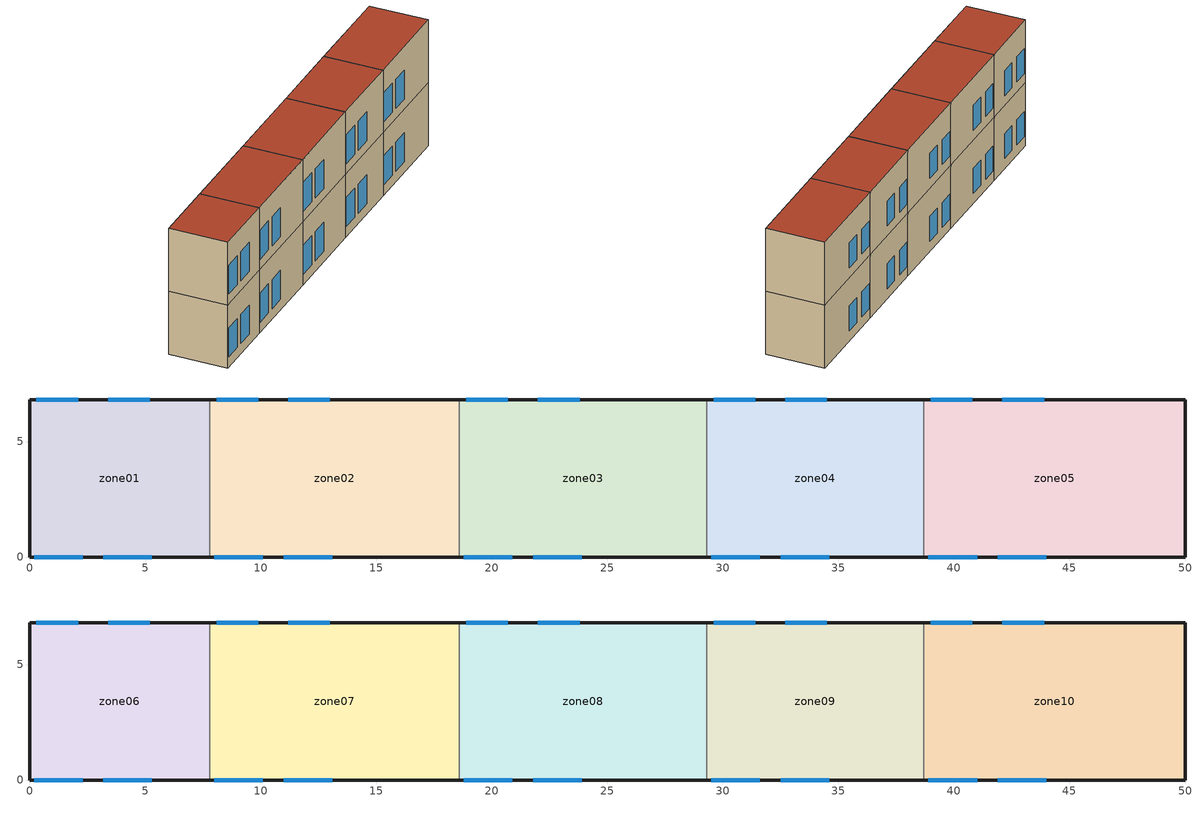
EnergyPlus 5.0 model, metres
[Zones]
zone01
 floor ground (GROUND_FLOOR): 7.8,6.8 7.8,0 0,0 0,6.8 z0
 wall outside (EXT_WALL): 7.8,6.8 0,6.8 0,0 7.8,0 z0:7.6
 wall to zone02 (ADJ_WALL): 7.8,0 7.8,6.8 z0:7.6
 window (EXT_WINDOW1): 0.2,0 2.3,0 / 3.2,0 5.3,0 z1.25:4.75; 2.1,6.8 0.3,6.8 / 5.2,6.8 3.4,6.8 z1.25:4.25
 ceiling to zone06 (ADJ_CEILING): 0,6.8 0,0 7.8,0 7.8,6.8 z7.6
zone02
 floor ground (GROUND_FLOOR): 18.6,6.8 18.6,0 7.8,0 7.8,6.8 z0
 wall outside (EXT_WALL): 18.6,6.8 7.8,6.8 / 7.8,0 18.6,0 z0:7.6
 wall to zone03 (ADJ_WALL): 18.6,0 18.6,6.8 z0:7.6
 wall to zone01 (ADJ_WALL): 7.8,6.8 7.8,0 z0:7.6
 window (EXT_WINDOW1): 8,0 10.1,0 / 11,0 13.1,0 z1.25:4.75; 9.9,6.8 8.1,6.8 / 13,6.8 11.2,6.8 z1.25:4.25
 ceiling to zone07 (ADJ_CEILING): 7.8,6.8 7.8,0 18.6,0 18.6,6.8 z7.6
zone03
 floor ground (GROUND_FLOOR): 29.3,6.8 29.3,0 18.6,0 18.6,6.8 z0
 wall outside (EXT_WALL): 29.3,6.8 18.6,6.8 / 18.6,0 29.3,0 z0:7.6
 wall to zone04 (ADJ_WALL): 29.3,0 29.3,6.8 z0:7.6
 wall to zone02 (ADJ_WALL): 18.6,6.8 18.6,0 z0:7.6
 window (EXT_WINDOW1): 18.8,0 20.9,0 / 21.8,0 23.9,0 z1.25:4.75; 20.7,6.8 18.9,6.8 / 23.8,6.8 22,6.8 z1.25:4.25
 ceiling to zone08 (ADJ_CEILING): 18.6,6.8 18.6,0 29.3,0 29.3,6.8 z7.6
zone04
 floor ground (GROUND_FLOOR): 38.7,6.8 38.7,0 29.3,0 29.3,6.8 z0
 wall outside (EXT_WALL): 38.7,6.8 29.3,6.8 / 29.3,0 38.7,0 z0:7.6
 wall to zone05 (ADJ_WALL): 38.7,0 38.7,6.8 z0:7.6
 wall to zone03 (ADJ_WALL): 29.3,6.8 29.3,0 z0:7.6
 window (EXT_WINDOW1): 29.5,0 31.6,0 / 32.5,0 34.6,0 z1.25:4.75; 31.4,6.8 29.6,6.8 / 34.5,6.8 32.7,6.8 z1.25:4.25
 ceiling to zone09 (ADJ_CEILING): 29.3,6.8 29.3,0 38.7,0 38.7,6.8 z7.6
zone05
 floor ground (GROUND_FLOOR): 50,6.8 50,0 38.7,0 38.7,6.8 z0
 wall outside (EXT_WALL): 38.7,0 50,0 50,6.8 38.7,6.8 z0:7.6
 wall to zone04 (ADJ_WALL): 38.7,6.8 38.7,0 z0:7.6
 window (EXT_WINDOW1): 38.9,0 41,0 / 41.9,0 44,0 z1.25:4.75; 40.8,6.8 39,6.8 / 43.9,6.8 42.1,6.8 z1.25:4.25
 ceiling to zone10 (ADJ_CEILING): 38.7,6.8 38.7,0 50,0 50,6.8 z7.6
zone06
 floor to zone01 (ADJ_CEILING): 7.8,6.8 7.8,0 0,0 0,6.8 z7.6
 wall outside (EXT_WALL): 7.8,6.8 0,6.8 0,0 7.8,0 z7.6:15.2
 wall to zone07 (ADJ_WALL): 7.8,0 7.8,6.8 z7.6:15.2
 window (EXT_WINDOW1): 0.2,0 2.3,0 / 3.2,0 5.3,0 z8.85:12.35; 2.1,6.8 0.3,6.8 / 5.2,6.8 3.4,6.8 z8.85:11.85
 roof outside (EXT_ROOF): 0,6.8 0,0 7.8,0 7.8,6.8 z15.2
zone07
 floor to zone02 (ADJ_CEILING): 18.6,6.8 18.6,0 7.8,0 7.8,6.8 z7.6
 wall outside (EXT_WALL): 18.6,6.8 7.8,6.8 / 7.8,0 18.6,0 z7.6:15.2
 wall to zone08 (ADJ_WALL): 18.6,0 18.6,6.8 z7.6:15.2
 wall to zone06 (ADJ_WALL): 7.8,6.8 7.8,0 z7.6:15.2
 window (EXT_WINDOW1): 8,0 10.1,0 / 11,0 13.1,0 z8.85:12.35; 9.9,6.8 8.1,6.8 / 13,6.8 11.2,6.8 z8.85:11.85
 roof outside (EXT_ROOF): 7.8,6.8 7.8,0 18.6,0 18.6,6.8 z15.2
zone08
 floor to zone03 (ADJ_CEILING): 29.3,6.8 29.3,0 18.6,0 18.6,6.8 z7.6
 wall outside (EXT_WALL): 29.3,6.8 18.6,6.8 / 18.6,0 29.3,0 z7.6:15.2
 wall to zone09 (ADJ_WALL): 29.3,0 29.3,6.8 z7.6:15.2
 wall to zone07 (ADJ_WALL): 18.6,6.8 18.6,0 z7.6:15.2
 window (EXT_WINDOW1): 18.8,0 20.9,0 / 21.8,0 23.9,0 z8.85:12.35; 20.7,6.8 18.9,6.8 / 23.8,6.8 22,6.8 z8.85:11.85
 roof outside (EXT_ROOF): 18.6,6.8 18.6,0 29.3,0 29.3,6.8 z15.2
zone09
 floor to zone04 (ADJ_CEILING): 38.7,6.8 38.7,0 29.3,0 29.3,6.8 z7.6
 wall outside (EXT_WALL): 38.7,6.8 29.3,6.8 / 29.3,0 38.7,0 z7.6:15.2
 wall to zone10 (ADJ_WALL): 38.7,0 38.7,6.8 z7.6:15.2
 wall to zone08 (ADJ_WALL): 29.3,6.8 29.3,0 z7.6:15.2
 window (EXT_WINDOW1): 29.5,0 31.6,0 / 32.5,0 34.6,0 z8.85:12.35; 31.4,6.8 29.6,6.8 / 34.5,6.8 32.7,6.8 z8.85:11.85
 roof outside (EXT_ROOF): 29.3,6.8 29.3,0 38.7,0 38.7,6.8 z15.2
zone10
 floor to zone05 (ADJ_CEILING): 50,6.8 50,0 38.7,0 38.7,6.8 z7.6
 wall outside (EXT_WALL): 38.7,0 50,0 50,6.8 38.7,6.8 z7.6:15.2
 wall to zone09 (ADJ_WALL): 38.7,6.8 38.7,0 z7.6:15.2
 window (EXT_WINDOW1): 38.9,0 41,0 / 41.9,0 44,0 z8.85:12.35; 40.8,6.8 39,6.8 / 43.9,6.8 42.1,6.8 z8.85:11.85
 roof outside (EXT_ROOF): 38.7,6.8 38.7,0 50,0 50,6.8 z15.2
[Building]
TRNSYS18: North Axis {deg}=0; Terrain=City; Loads Convergence Tolerance Value=0; Temperature Convergence Tolerance Value {deltaC}=0; Solar Distribution=FullInteriorAndExterior; Maximum Number of Warmup Days=0
[Site:Location]
not used: Latitude {deg}=0; Longitude {deg}=0; Time Zone {hr}=0; Elevation {m}=0
[Construction]
GROUND_FLOOR; EXT_WALL; EXT_ROOF; ADJ_WALL; ADJ_CEILING; EXT_WINDOW1: 
[WindowProperty:ShadingControl]
ESHADE=0; ISHADE=INPUT 1*MAX_ISHADE : SHADECNTRL=ISHADE_INTERNAL
[SurfaceProperty:OtherSideCoefficients]
BOUNDARY=IDENTICAL; BOUNDARY=INPUT 1*TBOUNDARY; BOUNDARY=INPUT 1*TBOUNDARY_2; BOUNDARY=INPUT 1*TBOUNDARY_3; BOUNDARY=INPUT 1*TGROUND; BOUNDARY=20; BOUNDARY=15
[Zone] Multiplier=1
zone01; zone02; zone03; zone04; zone05; zone06; zone07; zone08; zone09; zone10
